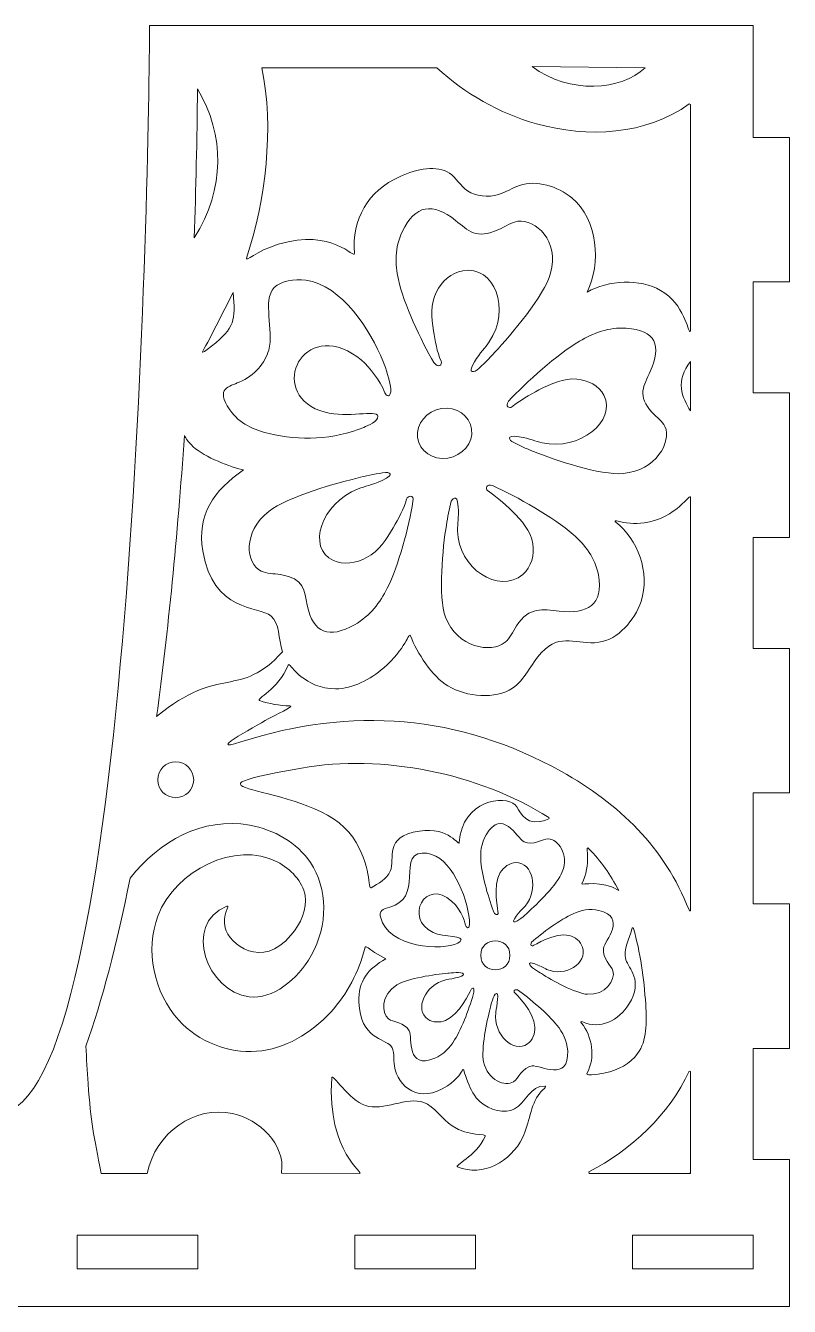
# Model space of a CAD drawing. Header units: millimetres. Extents: x 257 to 528, y -403 to -10.
# Drawn here: x 464.5 to 527.8, y -116 to -10 of the extents above; entities that cross this region are included whole.
import ezdxf

# ---------------------------------------------------------------- set-up
doc = ezdxf.new("R2010")
doc.units = ezdxf.units.MM
doc.header["$MEASUREMENT"] = 0
doc.layers.add('layer 1', color=7, linetype='Continuous')

msp = doc.modelspace()

# ---------------------------------------------------------------- linework, layer by layer
at = {"layer": 'layer 1', "color": 250, "lineweight": 9}
msp.add_ellipse((476.9328, -72.3982), major_axis=(0, 1.4883), ratio=1, dxfattribs=at)
for points, knots in [([(474.7627, -9.9536), (474.7627, -9.9536), (524.7627, -9.9536), (524.7627, -9.9536), (524.7627, -9.9536), (524.7627, -9.9536), (524.7627, -10.0094), (524.7627, -10.0094), (524.7627, -10.0094), (524.7627, -10.0094), (524.7627, -19.2094), (524.7627, -19.2094), (524.7627, -19.2094), (524.7627, -19.2094), (527.7627, -19.2094), (527.7627, -19.2094), (527.7627, -19.2094), (527.7627, -19.2094), (527.7627, -31.1694), (527.7627, -31.1694), (527.7627, -31.1694), (527.7627, -31.1694), (524.7627, -31.1694), (524.7627, -31.1694), (524.7627, -31.1694), (524.7627, -31.1694), (524.7627, -40.3694), (524.7627, -40.3694), (524.7627, -40.3694), (524.7627, -40.3694), (527.7627, -40.3694), (527.7627, -40.3694), (527.7627, -40.3694), (527.7627, -40.3694), (527.7627, -52.3294), (527.7627, -52.3294), (527.7627, -52.3294), (527.7627, -52.3294), (524.7627, -52.3294), (524.7627, -52.3294), (524.7627, -52.3294), (524.7627, -52.3294), (524.7627, -61.5294), (524.7627, -61.5294), (524.7627, -61.5294), (524.7627, -61.5294), (527.7627, -61.5294), (527.7627, -61.5294), (527.7627, -61.5294), (527.7627, -61.5294), (527.7627, -73.4894), (527.7627, -73.4894), (527.7627, -73.4894), (527.7627, -73.4894), (524.7627, -73.4894), (524.7627, -73.4894), (524.7627, -73.4894), (524.7627, -73.4894), (524.7627, -82.6894), (524.7627, -82.6894), (524.7627, -82.6894), (524.7627, -82.6894), (527.7627, -82.6894), (527.7627, -82.6894), (527.7627, -82.6894), (527.7627, -82.6894), (527.7627, -94.6494), (527.7627, -94.6494), (527.7627, -94.6494), (527.7627, -94.6494), (524.7627, -94.6494), (524.7627, -94.6494), (524.7627, -94.6494), (524.7627, -94.6494), (524.7627, -103.8494), (524.7627, -103.8494), (524.7627, -103.8494), (524.7627, -103.8494), (527.7627, -103.8494), (527.7627, -103.8494), (527.7627, -103.8494), (527.7627, -103.8494), (527.7627, -116.0094), (527.7627, -116.0094), (527.7627, -116.0094), (527.7627, -116.0094), (396.7627, -116.0094), (396.7627, -116.0094), (396.7627, -116.0094), (396.7627, -116.0094), (396.7627, -103.8494), (396.7627, -103.8494), (396.7627, -103.8494), (396.7627, -103.8494), (399.7627, -103.8494), (399.7627, -103.8494), (399.7627, -103.8494), (399.7627, -103.8494), (399.7627, -94.6494), (399.7627, -94.6494), (399.7627, -94.6494), (399.7627, -94.6494), (396.7627, -94.6494), (396.7627, -94.6494), (396.7627, -94.6494), (396.7627, -94.6494), (396.7627, -82.6894), (396.7627, -82.6894), (396.7627, -82.6894), (396.7627, -82.6894), (399.7627, -82.6894), (399.7627, -82.6894), (399.7627, -82.6894), (399.7627, -82.6894), (399.7627, -73.4894), (399.7627, -73.4894), (399.7627, -73.4894), (399.7627, -73.4894), (396.7627, -73.4894), (396.7627, -73.4894), (396.7627, -73.4894), (396.7627, -73.4894), (396.7627, -61.5294), (396.7627, -61.5294), (396.7627, -61.5294), (396.7627, -61.5294), (399.7627, -61.5294), (399.7627, -61.5294), (399.7627, -61.5294), (399.7627, -61.5294), (399.7627, -52.3294), (399.7627, -52.3294), (399.7627, -52.3294), (399.7627, -52.3294), (396.7627, -52.3294), (396.7627, -52.3294), (396.7627, -52.3294), (396.7627, -52.3294), (396.7627, -40.3694), (396.7627, -40.3694), (396.7627, -40.3694), (396.7627, -40.3694), (399.7627, -40.3694), (399.7627, -40.3694), (399.7627, -40.3694), (399.7627, -40.3694), (399.7627, -31.1694), (399.7627, -31.1694), (399.7627, -31.1694), (399.7627, -31.1694), (396.7627, -31.1694), (396.7627, -31.1694), (396.7627, -31.1694), (396.7627, -31.1694), (396.7627, -19.2094), (396.7627, -19.2094), (396.7627, -19.2094), (396.7627, -19.2094), (399.7627, -19.2094), (399.7627, -19.2094), (399.7627, -19.2094), (399.7627, -16.1242), (399.7628, -13.0387), (399.7628, -9.9536), (399.7628, -9.9536), (399.7628, -9.9536), (449.7627, -9.9536), (449.7627, -9.9536), (449.7627, -9.9536), (449.7627, -26.4612), (450.321, -43.1366), (451.8352, -59.5913), (451.8352, -59.5913), (452.3292, -64.9595), (455.4786, -99.9536), (462.2627, -99.9536), (462.2627, -99.9536), (473.397, -99.9536), (474.7627, -20.4969), (474.7627, -9.9536)], [0, 0, 0, 0, 0.02173913, 0.02173913, 0.02173913, 0.02173913, 0.04347826, 0.04347826, 0.04347826, 0.04347826, 0.06521739, 0.06521739, 0.06521739, 0.06521739, 0.08695652, 0.08695652, 0.08695652, 0.08695652, 0.10869565, 0.10869565, 0.10869565, 0.10869565, 0.13043478, 0.13043478, 0.13043478, 0.13043478, 0.15217391, 0.15217391, 0.15217391, 0.15217391, 0.17391304, 0.17391304, 0.17391304, 0.17391304, 0.19565217, 0.19565217, 0.19565217, 0.19565217, 0.2173913, 0.2173913, 0.2173913, 0.2173913, 0.23913043, 0.23913043, 0.23913043, 0.23913043, 0.26086957, 0.26086957, 0.26086957, 0.26086957, 0.2826087, 0.2826087, 0.2826087, 0.2826087, 0.30434783, 0.30434783, 0.30434783, 0.30434783, 0.32608696, 0.32608696, 0.32608696, 0.32608696, 0.34782609, 0.34782609, 0.34782609, 0.34782609, 0.36956522, 0.36956522, 0.36956522, 0.36956522, 0.39130435, 0.39130435, 0.39130435, 0.39130435, 0.41304348, 0.41304348, 0.41304348, 0.41304348, 0.43478261, 0.43478261, 0.43478261, 0.43478261, 0.45652174, 0.45652174, 0.45652174, 0.45652174, 0.47826087, 0.47826087, 0.47826087, 0.47826087, 0.5, 0.5, 0.5, 0.5, 0.52173913, 0.52173913, 0.52173913, 0.52173913, 0.54347826, 0.54347826, 0.54347826, 0.54347826, 0.56521739, 0.56521739, 0.56521739, 0.56521739, 0.58695652, 0.58695652, 0.58695652, 0.58695652, 0.60869565, 0.60869565, 0.60869565, 0.60869565, 0.63043478, 0.63043478, 0.63043478, 0.63043478, 0.65217391, 0.65217391, 0.65217391, 0.65217391, 0.67391304, 0.67391304, 0.67391304, 0.67391304, 0.69565217, 0.69565217, 0.69565217, 0.69565217, 0.7173913, 0.7173913, 0.7173913, 0.7173913, 0.73913043, 0.73913043, 0.73913043, 0.73913043, 0.76086957, 0.76086957, 0.76086957, 0.76086957, 0.7826087, 0.7826087, 0.7826087, 0.7826087, 0.80434783, 0.80434783, 0.80434783, 0.80434783, 0.82608696, 0.82608696, 0.82608696, 0.82608696, 0.84782609, 0.84782609, 0.84782609, 0.84782609, 0.86956522, 0.86956522, 0.86956522, 0.86956522, 0.89130435, 0.89130435, 0.89130435, 0.89130435, 0.91304348, 0.91304348, 0.91304348, 0.91304348, 0.93478261, 0.93478261, 0.93478261, 0.93478261, 0.95652174, 0.95652174, 0.95652174, 0.95652174, 1, 1, 1, 1]), ([(498.5605, -13.4536), (498.5605, -13.4536), (484.0596, -13.4536), (484.0596, -13.4536), (484.0596, -13.4536), (485.1101, -18.3908), (484.383, -24.4321), (482.7956, -29.1981), (482.7956, -29.1981), (482.6728, -29.5666), (483.5815, -28.6196), (485.4216, -28.0623), (485.4216, -28.0623), (489.9308, -26.6967), (491.7639, -29.3406), (491.7284, -28.8244), (491.7284, -28.8244), (491.5326, -25.979), (492.8132, -23.6687), (495.5162, -22.4413), (495.5162, -22.4413), (496.8895, -21.8179), (498.5999, -21.4769), (499.6142, -22.1694), (499.6142, -22.1694), (500.1644, -22.545), (500.5097, -23.2248), (501.097, -23.6292), (501.097, -23.6292), (501.7855, -24.1034), (502.8067, -24.1994), (503.661, -23.9414), (503.661, -23.9414), (504.2803, -23.7546), (504.8122, -23.382), (505.4031, -23.1853), (505.4031, -23.1853), (506.8212, -22.7135), (508.58, -23.2569), (509.7394, -24.2113), (509.7394, -24.2113), (511.9196, -26.0058), (512.1649, -29.6544), (511.0198, -32.0208), (511.0198, -32.0208), (512.7343, -31.0224), (515.4197, -30.9027), (517.0903, -31.8771), (517.0903, -31.8771), (519.1088, -33.0545), (519.3473, -35.3098), (519.5225, -35.2875), (519.5225, -35.2875), (519.5567, -35.2832), (519.5822, -35.2541), (519.5822, -35.2197), (519.5822, -35.2197), (519.5822, -31.8504), (519.5822, -18.0018), (519.5822, -16.4846), (519.5822, -16.4846), (519.5822, -16.4846), (519.4738, -16.4291), (519.4738, -16.4291), (519.4738, -16.4291), (515.8789, -19.0265), (511.0708, -19.2682), (506.8116, -18.0793), (506.8116, -18.0793), (503.7096, -17.2133), (500.9154, -15.5856), (498.5605, -13.4536)], [0, 0, 0, 0, 0.05263158, 0.05263158, 0.05263158, 0.05263158, 0.10526316, 0.10526316, 0.10526316, 0.10526316, 0.15789474, 0.15789474, 0.15789474, 0.15789474, 0.21052632, 0.21052632, 0.21052632, 0.21052632, 0.26315789, 0.26315789, 0.26315789, 0.26315789, 0.31578947, 0.31578947, 0.31578947, 0.31578947, 0.36842105, 0.36842105, 0.36842105, 0.36842105, 0.42105263, 0.42105263, 0.42105263, 0.42105263, 0.47368421, 0.47368421, 0.47368421, 0.47368421, 0.52631579, 0.52631579, 0.52631579, 0.52631579, 0.57894737, 0.57894737, 0.57894737, 0.57894737, 0.63157895, 0.63157895, 0.63157895, 0.63157895, 0.68421053, 0.68421053, 0.68421053, 0.68421053, 0.73684211, 0.73684211, 0.73684211, 0.73684211, 0.78947368, 0.78947368, 0.78947368, 0.78947368, 0.84210526, 0.84210526, 0.84210526, 0.84210526, 0.89473684, 0.89473684, 0.89473684, 0.89473684, 1, 1, 1, 1]), ([(515.8052, -13.4536), (515.8052, -13.4536), (506.452, -13.3411), (506.452, -13.3411), (506.452, -13.3411), (509.5438, -15.6717), (513.8499, -15.3351), (515.8052, -13.4536)], [0, 0, 0, 0, 0.33333333, 0.33333333, 0.33333333, 0.33333333, 1, 1, 1, 1]), ([(478.7369, -15.1784), (478.6965, -19.3751), (478.6075, -23.4978), (478.4735, -27.5301), (478.4735, -27.5301), (481.0262, -23.42), (481.0154, -19.0604), (478.7369, -15.1784)], [0, 0, 0, 0, 0.33333333, 0.33333333, 0.33333333, 0.33333333, 1, 1, 1, 1]), ([(498.3247, -37.8595), (497.2474, -36.0516), (495.8103, -32.9827), (495.3773, -30.9678), (495.3773, -30.9678), (495.103, -29.6913), (495.0535, -28.3589), (495.6945, -27.018), (495.6945, -27.018), (496.764, -24.7809), (498.2357, -24.5744), (500.1134, -26.0862), (500.1134, -26.0862), (501.1706, -26.9374), (501.8067, -27.6982), (503.6902, -26.8433), (503.6902, -26.8433), (504.2472, -26.5904), (504.7351, -26.2317), (505.2649, -26.1579), (505.2649, -26.1579), (506.7244, -25.9547), (508.7422, -27.7713), (507.9888, -30.4629), (507.9888, -30.4629), (507.4739, -32.3027), (504.689, -35.5862), (503.3778, -36.9972), (503.3778, -36.9972), (502.8973, -37.5143), (502.3956, -38.0179), (501.8635, -38.4905), (501.8635, -38.4905), (501.8344, -38.5101), (500.9717, -38.9694), (501.6772, -37.7987), (501.6772, -37.7987), (502.1654, -36.9882), (502.5681, -36.6326), (502.9042, -36.1337), (502.9042, -36.1337), (504.7234, -33.4327), (503.3405, -29.8031), (500.7132, -30.2488), (500.7132, -30.2488), (499.7726, -30.4086), (498.9422, -31.1711), (498.5258, -31.9991), (498.5258, -31.9991), (498.0122, -33.0195), (498.1268, -34.1396), (498.287, -35.2152), (498.287, -35.2152), (498.4167, -36.0895), (498.5786, -36.9373), (498.9121, -37.7358), (498.9121, -37.7358), (499.0294, -38.0021), (498.7125, -38.3802), (498.3247, -37.8595)], [0, 0, 0, 0, 0.0625, 0.0625, 0.0625, 0.0625, 0.125, 0.125, 0.125, 0.125, 0.1875, 0.1875, 0.1875, 0.1875, 0.25, 0.25, 0.25, 0.25, 0.3125, 0.3125, 0.3125, 0.3125, 0.375, 0.375, 0.375, 0.375, 0.4375, 0.4375, 0.4375, 0.4375, 0.5, 0.5, 0.5, 0.5, 0.5625, 0.5625, 0.5625, 0.5625, 0.625, 0.625, 0.625, 0.625, 0.6875, 0.6875, 0.6875, 0.6875, 0.75, 0.75, 0.75, 0.75, 0.8125, 0.8125, 0.8125, 0.8125, 0.875, 0.875, 0.875, 0.875, 1, 1, 1, 1]), ([(494.7461, -39.9927), (494.8053, -40.8599), (494.3375, -40.6106), (494.2491, -40.3689), (494.2491, -40.3689), (494.1607, -40.0799), (494.0134, -39.8112), (493.8563, -39.5491), (493.8563, -39.5491), (493.2903, -38.6041), (492.5977, -37.7402), (491.5783, -37.123), (491.5783, -37.123), (487.1496, -34.4409), (484.5128, -40.6796), (489.3072, -41.9731), (489.3072, -41.9731), (491.1402, -42.4676), (493.5952, -41.7347), (493.676, -42.2954), (493.676, -42.2954), (493.7376, -42.7225), (492.8316, -43.0846), (492.5117, -43.2191), (492.5117, -43.2191), (490.0439, -44.2561), (487.1621, -44.3332), (484.6644, -43.7327), (484.6644, -43.7327), (483.3978, -43.4281), (482.2298, -42.9488), (481.4121, -41.765), (481.4121, -41.765), (480.1746, -39.974), (481.3851, -39.8223), (482.1912, -39.4813), (482.1912, -39.4813), (483.4695, -38.9407), (484.3406, -37.892), (484.6345, -36.8175), (484.6345, -36.8175), (485.0988, -35.1211), (484.0705, -32.7422), (485.1007, -31.6525), (485.1007, -31.6525), (485.6433, -31.0785), (486.7616, -30.9244), (487.7079, -31.044), (487.7079, -31.044), (490.694, -31.4212), (493.0942, -35.244), (494.092, -37.7149), (494.092, -37.7149), (494.3889, -38.4503), (494.6325, -39.2098), (494.7461, -39.9927)], [0, 0, 0, 0, 0.06666667, 0.06666667, 0.06666667, 0.06666667, 0.13333333, 0.13333333, 0.13333333, 0.13333333, 0.2, 0.2, 0.2, 0.2, 0.26666667, 0.26666667, 0.26666667, 0.26666667, 0.33333333, 0.33333333, 0.33333333, 0.33333333, 0.4, 0.4, 0.4, 0.4, 0.46666667, 0.46666667, 0.46666667, 0.46666667, 0.53333333, 0.53333333, 0.53333333, 0.53333333, 0.6, 0.6, 0.6, 0.6, 0.66666667, 0.66666667, 0.66666667, 0.66666667, 0.73333333, 0.73333333, 0.73333333, 0.73333333, 0.8, 0.8, 0.8, 0.8, 0.86666667, 0.86666667, 0.86666667, 0.86666667, 1, 1, 1, 1]), ([(479.9106, -36.4853), (478.7316, -37.4167), (479.1735, -36.9496), (479.5949, -36.166), (479.5949, -36.166), (479.5949, -36.166), (481.686, -32.041), (481.686, -32.041), (481.686, -32.041), (481.8959, -34.3634), (481.8329, -34.9666), (479.9106, -36.4853)], [0, 0, 0, 0, 0.25, 0.25, 0.25, 0.25, 0.5, 0.5, 0.5, 0.5, 1, 1, 1, 1]), ([(504.4898, -41.0621), (505.9632, -39.4835), (508.5488, -37.1645), (510.3722, -36.0909), (510.3722, -36.0909), (511.5293, -35.4096), (512.7961, -34.9075), (514.2437, -35.0114), (514.2437, -35.0114), (516.69, -35.1872), (517.2105, -36.4418), (516.2404, -38.5885), (516.2404, -38.5885), (515.7184, -39.7437), (515.0936, -40.6138), (516.406, -42.0038), (516.406, -42.0038), (516.7877, -42.408), (517.2538, -42.7149), (517.4569, -43.1569), (517.4569, -43.1569), (518.0409, -44.4283), (516.6984, -46.786), (514.0029, -47.0406), (514.0029, -47.0406), (512.1263, -47.2179), (508.3158, -45.9151), (506.5787, -45.2222), (506.5787, -45.2222), (505.9622, -44.9763), (505.3533, -44.7071), (504.7667, -44.4006), (504.7667, -44.4006), (504.7437, -44.3838), (504.0858, -43.7789), (505.3848, -43.9979), (505.3848, -43.9979), (506.2847, -44.1499), (506.7264, -44.3826), (507.2895, -44.5071), (507.2895, -44.5071), (510.3475, -45.1842), (513.4729, -42.7062), (512.3933, -40.55), (512.3933, -40.55), (512.0053, -39.7752), (511.0661, -39.3052), (510.1671, -39.2227), (510.1671, -39.2227), (509.0592, -39.1208), (508.0126, -39.6075), (507.0197, -40.1187), (507.0197, -40.1187), (506.2127, -40.5341), (505.469, -41.0012), (504.7574, -41.5347), (504.7574, -41.5347), (504.5804, -41.6674), (504.1797, -41.4872), (504.4898, -41.0621)], [0, 0, 0, 0, 0.0625, 0.0625, 0.0625, 0.0625, 0.125, 0.125, 0.125, 0.125, 0.1875, 0.1875, 0.1875, 0.1875, 0.25, 0.25, 0.25, 0.25, 0.3125, 0.3125, 0.3125, 0.3125, 0.375, 0.375, 0.375, 0.375, 0.4375, 0.4375, 0.4375, 0.4375, 0.5, 0.5, 0.5, 0.5, 0.5625, 0.5625, 0.5625, 0.5625, 0.625, 0.625, 0.625, 0.625, 0.6875, 0.6875, 0.6875, 0.6875, 0.75, 0.75, 0.75, 0.75, 0.8125, 0.8125, 0.8125, 0.8125, 0.875, 0.875, 0.875, 0.875, 1, 1, 1, 1]), ([(519.5822, -37.7695), (519.5822, -37.7695), (519.5822, -41.8534), (519.5822, -41.8534), (519.5822, -41.8534), (518.8482, -40.7688), (518.2972, -39.3281), (519.5822, -37.7695)], [0, 0, 0, 0, 0.33333333, 0.33333333, 0.33333333, 0.33333333, 1, 1, 1, 1]), ([(496.9699, -44.0607), (496.8287, -42.9283), (497.7152, -41.8573), (498.9496, -41.6697), (498.9496, -41.6697), (500.1838, -41.4822), (501.2997, -42.2487), (501.4409, -43.3812), (501.4409, -43.3812), (501.5822, -44.5138), (500.6958, -45.5848), (499.4615, -45.7723), (499.4615, -45.7723), (498.227, -45.96), (497.1111, -45.1934), (496.9699, -44.0607)], [0, 0, 0, 0, 0.2, 0.2, 0.2, 0.2, 0.4, 0.4, 0.4, 0.4, 0.6, 0.6, 0.6, 0.6, 1, 1, 1, 1]), ([(477.6531, -43.8981), (477.0817, -52.3012), (476.3041, -60.1175), (475.3562, -67.1505), (475.3562, -67.1505), (480.6134, -62.8372), (482.2185, -65.748), (485.7838, -61.7951), (485.7838, -61.7951), (485.4031, -60.7156), (485.5603, -59.4312), (484.8347, -58.8427), (484.8347, -58.8427), (483.7976, -58.0016), (480.006, -58.5517), (479.1766, -53.4554), (479.1766, -53.4554), (478.6829, -50.4216), (480.0757, -48.4829), (482.5459, -46.7499), (482.5459, -46.7499), (482.5459, -46.7499), (482.4009, -46.7134), (482.4009, -46.7134), (482.4009, -46.7134), (481.1375, -46.3961), (479.0438, -45.5489), (478.2005, -44.6536), (478.2005, -44.6536), (477.9888, -44.4289), (477.8069, -44.1744), (477.6531, -43.8981)], [0, 0, 0, 0, 0.11111111, 0.11111111, 0.11111111, 0.11111111, 0.22222222, 0.22222222, 0.22222222, 0.22222222, 0.33333333, 0.33333333, 0.33333333, 0.33333333, 0.44444444, 0.44444444, 0.44444444, 0.44444444, 0.55555556, 0.55555556, 0.55555556, 0.55555556, 0.66666667, 0.66666667, 0.66666667, 0.66666667, 0.77777778, 0.77777778, 0.77777778, 0.77777778, 1, 1, 1, 1]), ([(496.5814, -49.3692), (496.2491, -51.4422), (495.3961, -54.6867), (494.4616, -56.5365), (494.4616, -56.5365), (493.8649, -57.7178), (493.064, -58.8239), (491.7385, -59.566), (491.7385, -59.566), (489.6517, -60.7344), (488.3179, -60.315), (487.8297, -57.9473), (487.8297, -57.9473), (487.5796, -56.7344), (487.5931, -55.7356), (485.6164, -55.4125), (485.6164, -55.4125), (485.0385, -55.318), (484.4463, -55.3467), (484.0013, -55.1217), (484.0013, -55.1217), (482.751, -54.4896), (482.4322, -51.9226), (484.6615, -50.1706), (484.6615, -50.1706), (486.1962, -48.9645), (490.3325, -47.7997), (492.2395, -47.3533), (492.2395, -47.3533), (492.926, -47.1926), (493.62, -47.0541), (494.3175, -46.9569), (494.3175, -46.9569), (494.4714, -46.9302), (495.2721, -47.0556), (494.0224, -47.6177), (494.0224, -47.6177), (493.1451, -48.0122), (492.6188, -48.0838), (492.0524, -48.3076), (492.0524, -48.3076), (488.9727, -49.5236), (487.7508, -53.2069), (489.9974, -54.2526), (489.9974, -54.2526), (490.805, -54.6283), (491.9092, -54.4566), (492.7433, -54.0095), (492.7433, -54.0095), (493.7712, -53.4586), (494.3896, -52.4896), (494.946, -51.5323), (494.946, -51.5323), (495.3984, -50.7539), (495.8102, -49.9835), (496.0618, -49.1572), (496.0618, -49.1572), (496.1093, -48.8997), (496.7101, -48.7256), (496.5814, -49.3692)], [0, 0, 0, 0, 0.0625, 0.0625, 0.0625, 0.0625, 0.125, 0.125, 0.125, 0.125, 0.1875, 0.1875, 0.1875, 0.1875, 0.25, 0.25, 0.25, 0.25, 0.3125, 0.3125, 0.3125, 0.3125, 0.375, 0.375, 0.375, 0.375, 0.4375, 0.4375, 0.4375, 0.4375, 0.5, 0.5, 0.5, 0.5, 0.5625, 0.5625, 0.5625, 0.5625, 0.625, 0.625, 0.625, 0.625, 0.6875, 0.6875, 0.6875, 0.6875, 0.75, 0.75, 0.75, 0.75, 0.8125, 0.8125, 0.8125, 0.8125, 0.875, 0.875, 0.875, 0.875, 1, 1, 1, 1]), ([(513.3839, -51.0705), (515.1699, -52.4516), (516.2782, -55.252), (515.4753, -57.6319), (515.4753, -57.6319), (514.9408, -59.2163), (513.5971, -60.7835), (511.9667, -61.0165), (511.9667, -61.0165), (510.1626, -61.2745), (508.8385, -60.151), (507.2345, -61.8718), (507.2345, -61.8718), (506.329, -62.8433), (505.8507, -64.1347), (504.8371, -64.8189), (504.8371, -64.8189), (503.4386, -65.7623), (501.0211, -65.5502), (499.4815, -64.636), (499.4815, -64.636), (498.1844, -63.8659), (496.9062, -61.8791), (496.3811, -60.4702), (496.3811, -60.4702), (496.2509, -60.1209), (495.9704, -61.588), (494.159, -63.1343), (494.159, -63.1343), (493.0341, -64.0948), (491.6128, -64.8652), (490.1789, -64.872), (490.1789, -64.872), (487.6403, -64.8842), (486.4242, -62.8506), (486.3035, -62.866), (486.3035, -62.866), (486.2788, -62.8692), (486.2578, -62.8853), (486.2485, -62.9084), (486.2485, -62.9084), (485.4149, -64.9797), (483.5125, -65.7019), (483.8843, -65.8341), (483.8843, -65.8341), (484.696, -66.1226), (485.5226, -66.2598), (486.3833, -66.2817), (486.3833, -66.2817), (486.8631, -66.2939), (485.0224, -67.1191), (484.7536, -67.2744), (484.7536, -67.2744), (484.19, -67.6276), (479.0805, -70.3157), (482.3174, -69.2717), (482.3174, -69.2717), (491.472, -66.3197), (500.4324, -66.9897), (508.8786, -71.7173), (508.8786, -71.7173), (513.6939, -74.4126), (517.4125, -77.9886), (519.4501, -83.1831), (519.4501, -83.1831), (519.5147, -83.2935), (519.5573, -83.2771), (519.5822, -83.1583), (519.5822, -83.1583), (519.5822, -79.5928), (519.5822, -51.5932), (519.5822, -49.0413), (519.5822, -49.0413), (519.5822, -48.5334), (518.455, -50.7518), (515.7217, -51.1351), (515.7217, -51.1351), (514.9578, -51.2422), (514.1617, -51.1763), (513.4462, -50.9512), (513.4462, -50.9512), (513.3246, -50.9461), (513.2936, -50.981), (513.3839, -51.0705)], [0, 0, 0, 0, 0.04545455, 0.04545455, 0.04545455, 0.04545455, 0.09090909, 0.09090909, 0.09090909, 0.09090909, 0.13636364, 0.13636364, 0.13636364, 0.13636364, 0.18181818, 0.18181818, 0.18181818, 0.18181818, 0.22727273, 0.22727273, 0.22727273, 0.22727273, 0.27272727, 0.27272727, 0.27272727, 0.27272727, 0.31818182, 0.31818182, 0.31818182, 0.31818182, 0.36363636, 0.36363636, 0.36363636, 0.36363636, 0.40909091, 0.40909091, 0.40909091, 0.40909091, 0.45454545, 0.45454545, 0.45454545, 0.45454545, 0.5, 0.5, 0.5, 0.5, 0.54545455, 0.54545455, 0.54545455, 0.54545455, 0.59090909, 0.59090909, 0.59090909, 0.59090909, 0.63636364, 0.63636364, 0.63636364, 0.63636364, 0.68181818, 0.68181818, 0.68181818, 0.68181818, 0.72727273, 0.72727273, 0.72727273, 0.72727273, 0.77272727, 0.77272727, 0.77272727, 0.77272727, 0.81818182, 0.81818182, 0.81818182, 0.81818182, 0.86363636, 0.86363636, 0.86363636, 0.86363636, 0.90909091, 0.90909091, 0.90909091, 0.90909091, 1, 1, 1, 1]), ([(503.1855, -48.0447), (505.1766, -48.9427), (508.2615, -50.6817), (509.8493, -52.0919), (509.8493, -52.0919), (510.8495, -52.9803), (511.6897, -54.0285), (511.9403, -55.4368), (511.9403, -55.4368), (512.3846, -57.9353), (511.0353, -58.6865), (508.6918, -58.4462), (508.6918, -58.4462), (507.3034, -58.3038), (506.2758, -58.0029), (505.1581, -59.6646), (505.1581, -59.6646), (504.8296, -60.1529), (504.6242, -60.6915), (504.2119, -61.0217), (504.2119, -61.0217), (503.0517, -61.9512), (500.239, -61.4658), (499.289, -58.9447), (499.289, -58.9447), (498.6352, -57.2097), (499.0615, -53.149), (499.3493, -51.3225), (499.3493, -51.3225), (499.4536, -50.6604), (499.5843, -49.9979), (499.7598, -49.3451), (499.7598, -49.3451), (499.7647, -49.3339), (500.2404, -48.4892), (500.3343, -49.8074), (500.3343, -49.8074), (500.3989, -50.7101), (500.2649, -51.2024), (500.2742, -51.7763), (500.2742, -51.7763), (500.3243, -54.882), (503.6871, -57.1014), (505.6836, -55.3987), (505.6836, -55.3987), (506.3984, -54.789), (506.6568, -53.7503), (506.5202, -52.8699), (506.5202, -52.8699), (506.3516, -51.7853), (505.5823, -50.9416), (504.8009, -50.1566), (504.8009, -50.1566), (504.1656, -49.5184), (503.189, -48.7345), (502.7571, -48.446), (502.7571, -48.446), (502.6074, -48.3474), (502.6351, -47.8275), (503.1855, -48.0447)], [0, 0, 0, 0, 0.0625, 0.0625, 0.0625, 0.0625, 0.125, 0.125, 0.125, 0.125, 0.1875, 0.1875, 0.1875, 0.1875, 0.25, 0.25, 0.25, 0.25, 0.3125, 0.3125, 0.3125, 0.3125, 0.375, 0.375, 0.375, 0.375, 0.4375, 0.4375, 0.4375, 0.4375, 0.5, 0.5, 0.5, 0.5, 0.5625, 0.5625, 0.5625, 0.5625, 0.625, 0.625, 0.625, 0.625, 0.6875, 0.6875, 0.6875, 0.6875, 0.75, 0.75, 0.75, 0.75, 0.8125, 0.8125, 0.8125, 0.8125, 0.875, 0.875, 0.875, 0.875, 1, 1, 1, 1]), ([(491.6118, -77.1625), (493.18, -79.4505), (492.8247, -81.5464), (493.1316, -81.35), (493.1316, -81.35), (493.6998, -80.9864), (494.4273, -80.6194), (494.7001, -79.9698), (494.7001, -79.9698), (495.1437, -78.9134), (494.0975, -77.128), (497.1136, -76.6496), (497.1136, -76.6496), (499.6346, -76.2497), (500.3928, -78.004), (500.4211, -77.5726), (500.4211, -77.5726), (500.649, -74.0967), (504.1828, -73.6203), (505.0517, -74.4848), (505.0517, -74.4848), (505.4159, -74.8472), (505.7268, -76.082), (507.0862, -75.8684), (507.0862, -75.8684), (507.0985, -75.8665), (508.077, -75.6668), (507.842, -75.521), (507.842, -75.521), (501.9178, -71.8457), (494.0784, -70.2399), (487.3414, -71.4418), (487.3414, -71.4418), (475.177, -73.6119), (488.3744, -72.439), (491.6118, -77.1625)], [0, 0, 0, 0, 0.1, 0.1, 0.1, 0.1, 0.2, 0.2, 0.2, 0.2, 0.3, 0.3, 0.3, 0.3, 0.4, 0.4, 0.4, 0.4, 0.5, 0.5, 0.5, 0.5, 0.6, 0.6, 0.6, 0.6, 0.7, 0.7, 0.7, 0.7, 0.8, 0.8, 0.8, 0.8, 1, 1, 1, 1]), ([(503.325, -83.464), (502.8705, -82.3177), (502.3116, -80.4149), (502.2149, -79.2105), (502.2149, -79.2105), (502.1535, -78.4466), (502.2156, -77.6703), (502.6455, -76.9494), (502.6455, -76.9494), (503.9904, -74.6948), (505.1682, -77.2168), (505.7893, -77.5311), (505.7893, -77.5311), (506.5298, -77.9059), (507.326, -77.2876), (507.7919, -77.294), (507.7919, -77.294), (508.6068, -77.3052), (509.5223, -78.5649), (508.9548, -80.0287), (508.9548, -80.0287), (508.5622, -81.0413), (506.8788, -82.6909), (506.0694, -83.4094), (506.0694, -83.4094), (505.8952, -83.564), (505.1827, -84.267), (504.9475, -84.1583), (504.9475, -84.1583), (504.6996, -84.0437), (505.8416, -82.9077), (505.8745, -82.8674), (505.8745, -82.8674), (507.0231, -81.4596), (506.5242, -79.2371), (505.1, -79.264), (505.1, -79.264), (504.5892, -79.2735), (504.0972, -79.6422), (503.8209, -80.0855), (503.8209, -80.0855), (503.1455, -81.1682), (503.6499, -83.3459), (503.6448, -83.4424), (503.6448, -83.4424), (503.6447, -83.4435), (503.5721, -83.7205), (503.325, -83.464)], [0, 0, 0, 0, 0.07692308, 0.07692308, 0.07692308, 0.07692308, 0.15384615, 0.15384615, 0.15384615, 0.15384615, 0.23076923, 0.23076923, 0.23076923, 0.23076923, 0.30769231, 0.30769231, 0.30769231, 0.30769231, 0.38461538, 0.38461538, 0.38461538, 0.38461538, 0.46153846, 0.46153846, 0.46153846, 0.46153846, 0.53846154, 0.53846154, 0.53846154, 0.53846154, 0.61538462, 0.61538462, 0.61538462, 0.61538462, 0.69230769, 0.69230769, 0.69230769, 0.69230769, 0.76923077, 0.76923077, 0.76923077, 0.76923077, 0.84615385, 0.84615385, 0.84615385, 0.84615385, 1, 1, 1, 1]), ([(473.1577, -80.5412), (472.0581, -86.054), (470.8287, -90.7459), (469.4989, -94.4498), (469.4989, -94.4498), (469.5345, -95.4918), (469.6, -96.5325), (469.6741, -97.5643), (469.6741, -97.5643), (469.9085, -100.8269), (470.1427, -101.8076), (470.752, -105.0008), (470.752, -105.0008), (470.752, -105.0008), (474.5681, -105.0008), (474.5681, -105.0008), (474.5681, -105.0008), (475.2715, -101.6059), (478.5088, -99.3543), (481.6475, -100.0413), (481.6475, -100.0413), (483.8591, -100.5254), (486.0217, -102.5545), (485.7011, -104.9234), (485.7011, -104.9234), (485.6984, -104.9429), (485.7044, -104.9626), (485.7175, -104.9774), (485.7175, -104.9774), (485.7175, -104.9774), (492.1408, -105.0008), (492.1408, -105.0008), (492.1408, -105.0008), (492.7042, -105.0008), (489.4591, -103.3812), (489.855, -97.0854), (489.855, -97.0854), (489.8833, -96.6353), (491.2733, -98.9151), (492.6439, -99.3753), (492.6439, -99.3753), (494.1103, -99.8676), (496.0978, -98.6144), (497.478, -99.1181), (497.478, -99.1181), (498.3617, -99.4405), (498.9852, -100.4858), (499.8434, -101.072), (499.8434, -101.072), (501.2042, -102.0017), (502.7141, -101.6512), (502.5784, -101.9334), (502.5784, -101.9334), (501.7484, -103.6596), (499.945, -104.3341), (500.2722, -104.4655), (500.2722, -104.4655), (502.3737, -105.3098), (504.6879, -104.039), (505.6544, -102.0492), (505.6544, -102.0492), (506.252, -100.8187), (506.2905, -99.3656), (507.0941, -98.3466), (507.0941, -98.3466), (507.3154, -98.066), (507.7276, -97.7861), (507.5002, -97.7678), (507.5002, -97.7678), (506.326, -97.6734), (505.8835, -99.1966), (504.9996, -99.6611), (504.9996, -99.6611), (504.1935, -100.0849), (502.9219, -99.7488), (502.1638, -99.0835), (502.1638, -99.0835), (501.66, -98.6415), (501.383, -98.0536), (501.14, -97.4557), (501.14, -97.4557), (500.3976, -95.6302), (501.27, -96.4751), (499.433, -97.7446), (499.433, -97.7446), (497.1591, -99.316), (495.3065, -97.8218), (495.0481, -96.1164), (495.0481, -96.1164), (494.9539, -95.494), (495.0883, -94.8201), (494.7594, -94.4362), (494.7594, -94.4362), (494.2612, -93.8548), (492.2113, -93.8435), (492.108, -90.8156), (492.108, -90.8156), (492.0477, -89.0488), (492.8646, -88.0578), (494.3422, -87.2265), (494.3422, -87.2265), (494.3422, -87.2265), (493.4035, -86.7023), (493.4035, -86.7023), (493.4035, -86.7023), (492.9707, -86.4256), (492.6643, -86.101), (492.6221, -86.266), (492.6221, -86.266), (492.1029, -88.2965), (491.1669, -90.1401), (489.7585, -91.6654), (489.7585, -91.6654), (488.1648, -93.392), (485.966, -94.7112), (483.6352, -94.8883), (483.6352, -94.8883), (481.2965, -95.0662), (478.8254, -94.0941), (477.1893, -92.31), (477.1893, -92.31), (475.1159, -90.0488), (474.3844, -86.483), (475.4566, -83.6837), (475.4566, -83.6837), (476.9033, -79.9062), (481.8706, -77.4114), (485.3381, -79.2041), (485.3381, -79.2041), (486.4576, -79.7827), (487.443, -80.8216), (487.6439, -81.9709), (487.6439, -81.9709), (487.8397, -83.0902), (487.2907, -84.3142), (486.4817, -85.281), (486.4817, -85.281), (484.0778, -88.1536), (481.3635, -86.0253), (481.0214, -84.6605), (481.0214, -84.6605), (480.7581, -83.6099), (481.488, -82.729), (481.1631, -82.8633), (481.1631, -82.8633), (477.4595, -84.3941), (479.5542, -89.9468), (483.007, -90.3693), (483.007, -90.3693), (484.9786, -90.6105), (487.0299, -88.9628), (488.1571, -86.9566), (488.1571, -86.9566), (489.5609, -84.4577), (489.532, -81.4023), (488.0949, -79.2623), (488.0949, -79.2623), (486.992, -77.6193), (485.0593, -76.5161), (483.0691, -76.1599), (483.0691, -76.1599), (479.1402, -75.4564), (475.5862, -77.5017), (473.1577, -80.5412)], [0, 0, 0, 0, 0.02380952, 0.02380952, 0.02380952, 0.02380952, 0.04761905, 0.04761905, 0.04761905, 0.04761905, 0.07142857, 0.07142857, 0.07142857, 0.07142857, 0.0952381, 0.0952381, 0.0952381, 0.0952381, 0.11904762, 0.11904762, 0.11904762, 0.11904762, 0.14285714, 0.14285714, 0.14285714, 0.14285714, 0.16666667, 0.16666667, 0.16666667, 0.16666667, 0.19047619, 0.19047619, 0.19047619, 0.19047619, 0.21428571, 0.21428571, 0.21428571, 0.21428571, 0.23809524, 0.23809524, 0.23809524, 0.23809524, 0.26190476, 0.26190476, 0.26190476, 0.26190476, 0.28571429, 0.28571429, 0.28571429, 0.28571429, 0.30952381, 0.30952381, 0.30952381, 0.30952381, 0.33333333, 0.33333333, 0.33333333, 0.33333333, 0.35714286, 0.35714286, 0.35714286, 0.35714286, 0.38095238, 0.38095238, 0.38095238, 0.38095238, 0.4047619, 0.4047619, 0.4047619, 0.4047619, 0.42857143, 0.42857143, 0.42857143, 0.42857143, 0.45238095, 0.45238095, 0.45238095, 0.45238095, 0.47619048, 0.47619048, 0.47619048, 0.47619048, 0.5, 0.5, 0.5, 0.5, 0.52380952, 0.52380952, 0.52380952, 0.52380952, 0.54761905, 0.54761905, 0.54761905, 0.54761905, 0.57142857, 0.57142857, 0.57142857, 0.57142857, 0.5952381, 0.5952381, 0.5952381, 0.5952381, 0.61904762, 0.61904762, 0.61904762, 0.61904762, 0.64285714, 0.64285714, 0.64285714, 0.64285714, 0.66666667, 0.66666667, 0.66666667, 0.66666667, 0.69047619, 0.69047619, 0.69047619, 0.69047619, 0.71428571, 0.71428571, 0.71428571, 0.71428571, 0.73809524, 0.73809524, 0.73809524, 0.73809524, 0.76190476, 0.76190476, 0.76190476, 0.76190476, 0.78571429, 0.78571429, 0.78571429, 0.78571429, 0.80952381, 0.80952381, 0.80952381, 0.80952381, 0.83333333, 0.83333333, 0.83333333, 0.83333333, 0.85714286, 0.85714286, 0.85714286, 0.85714286, 0.88095238, 0.88095238, 0.88095238, 0.88095238, 0.9047619, 0.9047619, 0.9047619, 0.9047619, 0.92857143, 0.92857143, 0.92857143, 0.92857143, 0.95238095, 0.95238095, 0.95238095, 0.95238095, 1, 1, 1, 1]), ([(501.2805, -84.3851), (501.2547, -84.8933), (500.9915, -84.5599), (500.9913, -84.5594), (500.9913, -84.5594), (500.8884, -84.3461), (500.7429, -83.2973), (499.7863, -82.4429), (499.7863, -82.4429), (497.6059, -80.4955), (495.8032, -83.8865), (498.2569, -85.0538), (498.2569, -85.0538), (499.0906, -85.4504), (501.0061, -85.3078), (500.4933, -85.7874), (500.4933, -85.7874), (499.6906, -86.5382), (495.1555, -86.5422), (494.0723, -84.2374), (494.0723, -84.2374), (493.1943, -82.3691), (495.3334, -83.7001), (496.1142, -81.6543), (496.1142, -81.6543), (496.4732, -80.7138), (496.085, -79.2425), (496.7047, -78.702), (496.7047, -78.702), (497.0313, -78.4171), (497.6362, -78.4264), (498.1315, -78.5791), (498.1315, -78.5791), (499.9808, -79.1492), (501.2472, -82.5891), (501.2805, -84.3851)], [0, 0, 0, 0, 0.1, 0.1, 0.1, 0.1, 0.2, 0.2, 0.2, 0.2, 0.3, 0.3, 0.3, 0.3, 0.4, 0.4, 0.4, 0.4, 0.5, 0.5, 0.5, 0.5, 0.6, 0.6, 0.6, 0.6, 0.7, 0.7, 0.7, 0.7, 0.8, 0.8, 0.8, 0.8, 1, 1, 1, 1]), ([(510.5576, -81.0324), (511.4326, -79.3885), (510.8013, -77.7692), (511.1159, -78.0841), (511.1159, -78.0841), (512.2033, -79.1727), (512.9153, -80.2186), (513.6343, -81.5778), (513.6343, -81.5778), (512.2363, -80.6914), (510.5148, -81.1128), (510.5576, -81.0324)], [0, 0, 0, 0, 0.25, 0.25, 0.25, 0.25, 0.5, 0.5, 0.5, 0.5, 1, 1, 1, 1]), ([(506.3911, -85.8631), (507.2724, -85.084), (508.8001, -83.9652), (509.8489, -83.5003), (509.8489, -83.5003), (510.5092, -83.2075), (511.2163, -83.0281), (511.9793, -83.2159), (511.9793, -83.2159), (514.365, -83.8029), (512.4649, -85.6988), (512.3635, -86.3861), (512.3635, -86.3861), (512.2425, -87.2065), (513.0197, -87.7733), (513.1476, -88.2193), (513.1476, -88.2193), (513.3677, -88.9866), (512.5299, -90.2571), (511.0532, -90.1656), (511.0532, -90.1656), (510.0376, -90.1027), (508.085, -89.0013), (507.2257, -88.4581), (507.2257, -88.4581), (507.0296, -88.3342), (506.2109, -87.8782), (506.2396, -87.6202), (506.2396, -87.6202), (506.2697, -87.349), (507.6043, -88.0867), (507.6511, -88.1063), (507.6511, -88.1063), (509.2259, -88.7655), (511.061, -87.6122), (510.6278, -86.2625), (510.6278, -86.2625), (510.4729, -85.7794), (510.0046, -85.4243), (509.532, -85.2971), (509.532, -85.2971), (508.3827, -84.9882), (506.5588, -86.1442), (506.5019, -86.1604), (506.5019, -86.1604), (506.4976, -86.1616), (506.2357, -86.1747), (506.3911, -85.8631)], [0, 0, 0, 0, 0.07692308, 0.07692308, 0.07692308, 0.07692308, 0.15384615, 0.15384615, 0.15384615, 0.15384615, 0.23076923, 0.23076923, 0.23076923, 0.23076923, 0.30769231, 0.30769231, 0.30769231, 0.30769231, 0.38461538, 0.38461538, 0.38461538, 0.38461538, 0.46153846, 0.46153846, 0.46153846, 0.46153846, 0.53846154, 0.53846154, 0.53846154, 0.53846154, 0.61538462, 0.61538462, 0.61538462, 0.61538462, 0.69230769, 0.69230769, 0.69230769, 0.69230769, 0.76923077, 0.76923077, 0.76923077, 0.76923077, 0.84615385, 0.84615385, 0.84615385, 0.84615385, 1, 1, 1, 1]), ([(510.547, -92.5528), (511.4203, -93.6331), (511.7414, -95.4022), (510.9861, -96.7233), (510.9861, -96.7233), (510.8401, -96.9786), (512.3868, -96.7029), (512.5044, -96.6788), (512.5044, -96.6788), (513.5459, -96.4649), (514.6022, -95.8982), (515.1952, -95.081), (515.1952, -95.081), (515.9745, -94.0075), (515.954, -92.5014), (515.8598, -91.0224), (515.8598, -91.0224), (515.7199, -88.8242), (515.4169, -86.6856), (514.8457, -84.7053), (514.8457, -84.7053), (514.8395, -84.6839), (514.7431, -84.5654), (514.7012, -84.7732), (514.7012, -84.7732), (514.543, -85.558), (513.9651, -86.4317), (514.2258, -87.3126), (514.2258, -87.3126), (514.437, -88.0261), (515.6977, -88.9888), (514.4694, -90.9869), (514.4694, -90.9869), (513.6419, -92.3329), (512.0745, -93.1118), (510.6287, -92.4477), (510.6287, -92.4477), (510.5003, -92.406), (510.4459, -92.4204), (510.547, -92.5528)], [0, 0, 0, 0, 0.09090909, 0.09090909, 0.09090909, 0.09090909, 0.18181818, 0.18181818, 0.18181818, 0.18181818, 0.27272727, 0.27272727, 0.27272727, 0.27272727, 0.36363636, 0.36363636, 0.36363636, 0.36363636, 0.45454545, 0.45454545, 0.45454545, 0.45454545, 0.54545455, 0.54545455, 0.54545455, 0.54545455, 0.63636364, 0.63636364, 0.63636364, 0.63636364, 0.72727273, 0.72727273, 0.72727273, 0.72727273, 0.81818182, 0.81818182, 0.81818182, 0.81818182, 1, 1, 1, 1]), ([(502.1933, -86.9386), (502.1933, -85.3437), (504.6159, -85.3441), (504.6159, -86.9386), (504.6159, -86.9386), (504.6159, -88.5331), (502.1933, -88.5334), (502.1933, -86.9386)], [0, 0, 0, 0, 0.33333333, 0.33333333, 0.33333333, 0.33333333, 1, 1, 1, 1]), ([(501.6343, -89.9805), (501.324, -91.1388), (500.655, -92.9517), (500.0318, -93.9475), (500.0318, -93.9475), (499.6361, -94.5796), (499.1369, -95.1502), (498.3826, -95.4633), (498.3826, -95.4633), (496.023, -96.4435), (496.5678, -93.7911), (496.2646, -93.1838), (496.2646, -93.1838), (495.9037, -92.4611), (494.9229, -92.4815), (494.563, -92.2063), (494.563, -92.2063), (493.9336, -91.725), (493.9488, -90.2093), (495.2427, -89.3951), (495.2427, -89.3951), (496.1378, -88.8319), (498.4093, -88.5213), (499.4593, -88.43), (499.4593, -88.43), (499.6851, -88.4104), (500.6495, -88.2749), (500.7703, -88.4965), (500.7703, -88.4965), (500.8974, -88.7297), (499.3451, -88.9543), (499.2964, -88.9666), (499.2964, -88.9666), (497.5791, -89.4001), (496.6828, -91.4264), (497.8094, -92.2307), (497.8094, -92.2307), (498.2139, -92.5197), (498.8123, -92.5172), (499.2857, -92.3317), (499.2857, -92.3317), (500.4409, -91.8789), (501.3284, -89.9004), (501.3721, -89.8121), (501.3721, -89.8121), (501.4136, -89.7282), (501.6857, -89.4243), (501.6343, -89.9805)], [0, 0, 0, 0, 0.07692308, 0.07692308, 0.07692308, 0.07692308, 0.15384615, 0.15384615, 0.15384615, 0.15384615, 0.23076923, 0.23076923, 0.23076923, 0.23076923, 0.30769231, 0.30769231, 0.30769231, 0.30769231, 0.38461538, 0.38461538, 0.38461538, 0.38461538, 0.46153846, 0.46153846, 0.46153846, 0.46153846, 0.53846154, 0.53846154, 0.53846154, 0.53846154, 0.61538462, 0.61538462, 0.61538462, 0.61538462, 0.69230769, 0.69230769, 0.69230769, 0.69230769, 0.76923077, 0.76923077, 0.76923077, 0.76923077, 0.84615385, 0.84615385, 0.84615385, 0.84615385, 1, 1, 1, 1]), ([(505.234, -89.7947), (506.245, -90.4984), (507.7646, -91.7777), (508.5092, -92.7272), (508.5092, -92.7272), (508.9821, -93.3302), (509.3593, -94.0116), (509.3993, -94.8499), (509.3993, -94.8499), (509.5238, -97.4719), (507.1494, -96.0206), (506.4576, -96.1019), (506.4576, -96.1019), (505.6318, -96.199), (505.311, -97.1535), (504.9192, -97.4056), (504.9192, -97.4056), (504.2337, -97.8465), (502.7744, -97.3016), (502.4389, -95.7685), (502.4389, -95.7685), (502.2068, -94.7079), (502.6989, -92.4019), (502.9767, -91.3564), (502.9767, -91.3564), (503.0366, -91.131), (503.2419, -90.1516), (503.4982, -90.1123), (503.4982, -90.1123), (503.7681, -90.0709), (503.4436, -91.6499), (503.4385, -91.701), (503.4385, -91.701), (503.2583, -93.5137), (504.9051, -95.0833), (506.0748, -94.2766), (506.0748, -94.2766), (506.4953, -93.9863), (506.7016, -93.4071), (506.6872, -92.8849), (506.6872, -92.8849), (506.6523, -91.6093), (505.0374, -90.0863), (504.9798, -89.9894), (504.9798, -89.9894), (504.9793, -89.9886), (504.8853, -89.7186), (505.234, -89.7947)], [0, 0, 0, 0, 0.07692308, 0.07692308, 0.07692308, 0.07692308, 0.15384615, 0.15384615, 0.15384615, 0.15384615, 0.23076923, 0.23076923, 0.23076923, 0.23076923, 0.30769231, 0.30769231, 0.30769231, 0.30769231, 0.38461538, 0.38461538, 0.38461538, 0.38461538, 0.46153846, 0.46153846, 0.46153846, 0.46153846, 0.53846154, 0.53846154, 0.53846154, 0.53846154, 0.61538462, 0.61538462, 0.61538462, 0.61538462, 0.69230769, 0.69230769, 0.69230769, 0.69230769, 0.76923077, 0.76923077, 0.76923077, 0.76923077, 0.84615385, 0.84615385, 0.84615385, 0.84615385, 1, 1, 1, 1]), ([(519.5822, -105.0008), (519.5822, -105.0008), (511.1847, -105.0008), (511.1847, -105.0008), (511.1847, -105.0008), (511.1847, -105.0008), (511.1533, -104.8716), (511.1533, -104.8716), (511.1533, -104.8716), (514.648, -103.0634), (517.822, -100.1195), (519.4516, -96.5343), (519.4516, -96.5343), (519.4516, -96.5343), (519.5822, -96.5626), (519.5822, -96.5626), (519.5822, -96.5626), (519.5822, -96.5626), (519.5822, -105.0008), (519.5822, -105.0008)], [0, 0, 0, 0, 0.16666667, 0.16666667, 0.16666667, 0.16666667, 0.33333333, 0.33333333, 0.33333333, 0.33333333, 0.5, 0.5, 0.5, 0.5, 0.66666667, 0.66666667, 0.66666667, 0.66666667, 1, 1, 1, 1]), ([(519.5138, -105.0008), (519.5516, -105.0008), (519.5822, -104.9702), (519.5822, -104.9324), (519.5822, -104.9324), (519.5822, -104.9324), (519.5138, -105.0008), (519.5138, -105.0008)], [0, 0, 0, 0, 0.33333333, 0.33333333, 0.33333333, 0.33333333, 1, 1, 1, 1]), ([(468.7627, -112.9094), (468.7627, -112.9094), (478.7627, -112.9094), (478.7627, -112.9094), (478.7627, -112.9094), (478.7627, -112.9094), (478.7627, -110.1094), (478.7627, -110.1094), (478.7627, -110.1094), (478.7627, -110.1094), (468.7627, -110.1094), (468.7627, -110.1094), (468.7627, -110.1094), (468.7627, -110.1094), (468.7627, -112.9094), (468.7627, -112.9094)], [0, 0, 0, 0, 0.2, 0.2, 0.2, 0.2, 0.4, 0.4, 0.4, 0.4, 0.6, 0.6, 0.6, 0.6, 1, 1, 1, 1]), ([(491.7627, -112.9094), (491.7627, -112.9094), (501.7627, -112.9094), (501.7627, -112.9094), (501.7627, -112.9094), (501.7627, -112.9094), (501.7627, -110.1094), (501.7627, -110.1094), (501.7627, -110.1094), (501.7627, -110.1094), (491.7627, -110.1094), (491.7627, -110.1094), (491.7627, -110.1094), (491.7627, -110.1094), (491.7627, -112.9094), (491.7627, -112.9094)], [0, 0, 0, 0, 0.2, 0.2, 0.2, 0.2, 0.4, 0.4, 0.4, 0.4, 0.6, 0.6, 0.6, 0.6, 1, 1, 1, 1]), ([(514.7627, -112.9094), (514.7627, -112.9094), (524.7627, -112.9094), (524.7627, -112.9094), (524.7627, -112.9094), (524.7627, -112.9094), (524.7627, -110.1094), (524.7627, -110.1094), (524.7627, -110.1094), (524.7627, -110.1094), (514.7627, -110.1094), (514.7627, -110.1094), (514.7627, -110.1094), (514.7627, -110.1094), (514.7627, -112.9094), (514.7627, -112.9094)], [0, 0, 0, 0, 0.2, 0.2, 0.2, 0.2, 0.4, 0.4, 0.4, 0.4, 0.6, 0.6, 0.6, 0.6, 1, 1, 1, 1])]:
    msp.add_open_spline(points, degree=3, knots=knots, dxfattribs=at)

doc.saveas('drawing.dxf')
